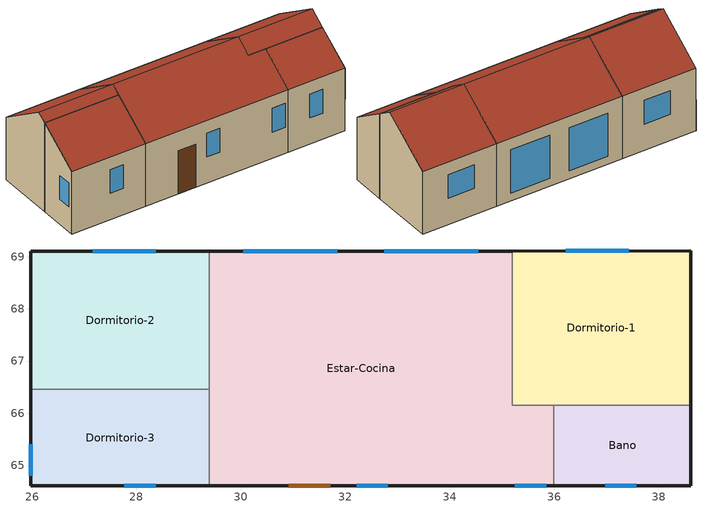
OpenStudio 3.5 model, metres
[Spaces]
Dormitorio-3
 floor ground: 29.39,66.46 29.39,64.61 25.97,64.61 25.97,66.46 z0
 wall outside: 25.97,64.61 29.39,64.61 z0:2.9; 25.97,66.46,4.13 25.97,66.46,0 25.97,64.61,0 25.97,64.61,2.9
 wall to Dormitorio-2: 29.39,66.46 25.97,66.46 z0:4.13
 wall to Estar-Cocina: 29.39,66.46,4.13 29.39,64.61,2.9 29.39,64.61,0 29.39,66.46,0
 window: 27.76,64.61 28.36,64.61 z1.22:2.32; 25.97,65.41 25.97,64.81 z1.17:2.27
 roof outside: 29.39,66.46,4.13 25.97,66.46,4.13 25.97,64.61,2.9 29.39,64.61,2.9
Estar-Cocina
 floor ground: 35.19,69.11 35.19,66.16 35.99,66.16 35.99,64.61 29.39,64.61 29.39,69.11 z0
 wall outside: 29.39,64.61 35.99,64.61 / 35.19,69.11 29.39,69.11 z0:2.9
 wall to Bano: 35.99,66.16,3.93 35.99,64.61,2.9 35.99,64.61,0 35.99,66.16,0
 wall to Dormitorio-2: 29.39,66.86,4.4 29.39,69.11,2.9 29.39,69.11,0 29.39,66.46,0 29.39,66.46,4.13
 wall to Dormitorio-1: 35.99,66.16 35.19,66.16 z0:3.93; 35.19,66.86,4.4 35.19,66.16,3.93 35.19,66.16,0 35.19,69.11,0 35.19,69.11,2.9
 window: 35.24,64.61 35.84,64.61 / 32.21,64.61 32.81,64.61 z1.22:2.32; 34.54,69.11 32.74,69.11 / 31.84,69.11 30.04,69.11 z0.37:2.37
 door: 30.91,64.61 31.71,64.61 z0:2
 roof outside: 29.39,66.86,4.4 29.39,64.61,2.9 35.99,64.61,2.9 35.99,66.16,3.93 35.19,66.16,3.93 35.19,66.86,4.4; 29.39,66.86,4.4 35.19,66.86,4.4 35.19,69.11,2.9 29.39,69.11,2.9
Bano
 floor ground: 38.61,66.16 38.61,64.61 35.99,64.61 35.99,66.16 z0
 wall outside: 35.99,64.61 38.61,64.61 z0:2.9; 38.61,66.16,3.93 38.61,64.61,2.9 38.61,64.61,0 38.61,66.16,0
 wall to Dormitorio-1: 38.61,66.16 35.99,66.16 z0:3.93
 window: 36.97,64.61 37.57,64.61 z1.22:2.32
 roof outside: 35.99,66.16,3.93 35.99,64.61,2.9 38.61,64.61,2.9 38.61,66.16,3.93
Dormitorio-1
 floor ground: 38.61,69.11 38.61,66.16 35.19,66.16 35.19,69.11 z0
 wall outside: 38.61,69.11 35.19,69.11 z0:2.9; 38.61,66.86,4.4 38.61,66.16,3.93 38.61,66.16,0 38.61,69.11,0 38.61,69.11,2.9
 window: 37.42,69.11 36.22,69.11 z1.22:2.32
 roof outside: 38.61,66.86,4.4 38.61,69.11,2.9 35.19,69.11,2.9 35.19,66.86,4.4; 38.61,66.86,4.4 35.19,66.86,4.4 35.19,66.16,3.93 38.61,66.16,3.93
Dormitorio-2
 floor ground: 29.39,69.11 29.39,66.46 25.97,66.46 25.97,69.11 z0
 wall outside: 29.39,69.11 25.97,69.11 z0:2.9; 25.97,66.86,4.4 25.97,69.11,2.9 25.97,69.11,0 25.97,66.46,0 25.97,66.46,4.13
 window: 28.36,69.11 27.16,69.11 z1.22:2.32
 roof outside: 29.39,66.86,4.4 29.39,69.11,2.9 25.97,69.11,2.9 25.97,66.86,4.4; 29.39,66.86,4.4 25.97,66.86,4.4 25.97,66.46,4.13 29.39,66.46,4.13
[Building]
Building 1: Space Type=189.1-2009 - Office - OpenOffice - CZ4-8; Default Construction Set=189.1-2009 - CZ5 - Office
[Site]
Site 1
[ClimateZones]
Climate Zone Institution Name 1=ASHRAE; Climate Zone Document Name 1=ANSI/ASHRAE Standard 169; Climate Zone Document Year 1=2006; Climate Zone Institution Name 2=CEC; Climate Zone Document Name 2=California Climate Zone Descriptions; Climate Zone Document Year 2=1995
[DefaultConstructionSet]
189.1-2009 - CZ5 - Office: Default Exterior Surface Constructions=Default Surface Constructions 13; Default Interior Surface Constructions=Default Surface Constructions 14; Default Ground Contact Surface Constructions=Default Surface Constructions 15; Default Exterior SubSurface Constructions=Default Sub Surface Constructions 9; Default Interior SubSurface Constructions=Default Sub Surface Constructions 10; Interior Partition Construction=Interior Partition
[DefaultSurfaceConstructions]
Name | Floor Construction | Wall Construction | Roof Ceiling Construction
Default Surface Constructions 13 | ExtSlabCarpet 4in ClimateZone 1-8 | ASHRAE 189.1-2009 ExtWall Mass ClimateZone 5 | ASHRAE 189.1-2009 ExtRoof IEAD ClimateZone 2-5
Default Surface Constructions 14 | Interior Floor | Interior Wall | Interior Ceiling
Default Surface Constructions 15 | ExtSlabCarpet 4in ClimateZone 1-8 | ExtSlabCarpet 4in ClimateZone 1-8 | ExtSlabCarpet 4in ClimateZone 1-8
[Construction]
ExtSlabCarpet 4in ClimateZone 1-8: MAT-CC05 4 HW CONCRETE, CP02 CARPET PAD
Interior Floor: F16 Acoustic tile, F05 Ceiling air space resistance, M11 100mm lightweight concrete
Interior Wall: G01a 19mm gypsum board, F04 Wall air space resistance, G01a 19mm gypsum board
Interior Ceiling: M11 100mm lightweight concrete, F05 Ceiling air space resistance, F16 Acoustic tile
Exterior Door: F08 Metal surface, I01 25mm insulation board
Interior Window: Clear 3mm
Interior Door; Interior Partition: G05 25mm wood
ASHRAE 189.1-2009 ExtRoof IEAD ClimateZone 2-5: Roof Membrane, Roof Insulation [21], Metal Decking
ASHRAE 189.1-2009 ExtWindow ClimateZone 4-5: Theoretical Glass [207]
ASHRAE 189.1-2009 ExtWall Mass ClimateZone 5: 1IN Stucco, 8IN Concrete HW, Wall Insulation [40], 1/2IN Gypsum
[Material] Thermal Absorptance=0.9
Name | Roughness | Thickness {m} | Conductivity {W/m-K} | Density {kg/m3} | Specific Heat {J/kg-K} | Solar Absorptance | Visible Absorptance
MAT-CC05 4 HW CONCRETE | Rough | 0.1016 | 1.311 | 2240 | 836.8 | 0.85 | 0.85
1IN Stucco | Smooth | 0.0253 | 0.6918 | 1858 | 837 | 0.92 | 0.92
8IN Concrete HW | MediumRough | 0.2033 | 1.7296 | 2243 | 837 | 0.65 | 0.65
1/2IN Gypsum | Smooth | 0.0127 | 0.16 | 784.9 | 830 | 0.4 | 0.4
Roof Membrane | VeryRough | 0.0095 | 0.16 | 1121.29 | 1460 | 0.7 | 0.7
Metal Decking | MediumSmooth | 0.0015 | 45.006 | 7680 | 418.4 | 0.6 | 0.6
F16 Acoustic tile | MediumSmooth | 0.0191 | 0.06 | 368 | 590 | 0.3 | 0.3
M11 100mm lightweight concrete | MediumRough | 0.1016 | 0.53 | 1280 | 840 | 0.5 | 0.5
G01a 19mm gypsum board | MediumSmooth | 0.019 | 0.16 | 800 | 1090 | 0.4 | 0.4
F08 Metal surface | Smooth | 0.0008 | 45.28 | 7824 | 500 | 0.7 | 0.7
I01 25mm insulation board | MediumRough | 0.0254 | 0.03 | 43 | 1210 | 0.6 | 0.6
G05 25mm wood | MediumSmooth | 0.0254 | 0.15 | 608 | 1630 | 0.5 | 0.5
Roof Insulation [21] | MediumRough | 0.2105 | 0.049 | 265 | 836.8 | 0.7 | 0.7
Wall Insulation [40] | MediumRough | 0.0794 | 0.0432 | 91 | 837 | 0.5 | 0.5
[Material:NoMass]
CP02 CARPET PAD: Roughness=Smooth; Thermal Resistance {m2-K/W}=0.1; Thermal Absorptance=0.9; Solar Absorptance=0.8; Visible Absorptance=0.8
[Material:AirGap]
Name | Thermal Resistance {m2-K/W}
F05 Ceiling air space resistance | 0.18
F04 Wall air space resistance | 0.15
[DefaultSubSurfaceConstructions]
Name | Fixed Window Construction | Operable Window Construction | Door Construction | Tubular Daylight Dome Construction | Tubular Daylight Diffuser Construction
Default Sub Surface Constructions 9 | ASHRAE 189.1-2009 ExtWindow ClimateZone 4-5 | ASHRAE 189.1-2009 ExtWindow ClimateZone 4-5 | Exterior Door | Interior Window | Interior Window
Default Sub Surface Constructions 10 | Interior Window | Interior Window | Interior Door
[WindowMaterial:Glazing] Optical Data Type=SpectralAverage; Thickness {m}=0.003; Back Side Solar Reflectance at Normal Incidence=0; Back Side Visible Reflectance at Normal Incidence=0; Infrared Transmittance at Normal Incidence=0; Dirt Correction Factor for Solar and Visible Transmittance=1; Solar Diffusing=No
Name | Solar Transmittance at Normal Incidence | Front Side Solar Reflectance at Normal Incidence | Visible Transmittance at Normal Incidence | Front Side Visible Reflectance at Normal Incidence | Front Side Infrared Hemispherical Emissivity | Back Side Infrared Hemispherical Emissivity | Conductivity {W/m-K}
Clear 3mm | 0.837 | 0.075 | 0.898 | 0.081 | 0.84 | 0.84 | 0.9
Theoretical Glass [207] | 0.3311 | 0.6189 | 0.44 | 0.51 | 0.9 | 0.9 | 0.0133
[WindowMaterial:Blind]
Window Material Blind 1: Slat Width {m}=0.025; Slat Separation {m}=0.01875; Front Side Slat Beam Solar Reflectance=0.5; Back Side Slat Beam Solar Reflectance=0.5; Front Side Slat Diffuse Solar Reflectance=0.5; Back Side Slat Diffuse Solar Reflectance=0.5; Slat Beam Visible Transmittance=0
[SpaceType]
189.1-2009 - Office - OpenOffice - CZ4-8: Default Schedule Set=189.1-2009 - Office - OpenOffice - CZ4-8 Schedule Set; Design Specification Outdoor Air Object=189.1-2009 - Office - OpenOffice - CZ4-8 Ventilation; Standards Building Type=Office; Standards Space Type=OpenOffice
[DefaultScheduleSet]
189.1-2009 - Office - OpenOffice - CZ4-8 Schedule Set: Number of People Schedule=Office Work Occ; People Activity Level Schedule=Office Activity; Lighting Schedule=Office Bldg Light; Electric Equipment Schedule=Office Bldg Equip; Infiltration Schedule=Office Infil Quarter On
[Lights:Definition]
189.1-2009 - Office - OpenOffice - CZ4-8 Lights Definition: Design Level Calculation Method=Watts/Area; Watts per Space Floor Area {W/m2}=10.6563
[Lights]
189.1-2009 - Office - OpenOffice - CZ4-8 Lights: Lights Definition=189.1-2009 - Office - OpenOffice - CZ4-8 Lights Definition; Space or SpaceType=189.1-2009 - Office - OpenOffice - CZ4-8
[DesignSpecification:OutdoorAir]
189.1-2009 - Office - OpenOffice - CZ4-8 Ventilation: Outdoor Air Method=Sum; Outdoor Air Flow per Person {m3/s-person}=0.00943895
[People:Definition]
189.1-2009 - Office - OpenOffice - CZ4-8 People Definition: Number of People Calculation Method=People/Area; People per Space Floor Area {person/m2}=0.0565105; Fraction Radiant=0.3
[People]
189.1-2009 - Office - OpenOffice - CZ4-8 People: People Definition=189.1-2009 - Office - OpenOffice - CZ4-8 People Definition; Space or SpaceType=189.1-2009 - Office - OpenOffice - CZ4-8
[SpaceInfiltration:DesignFlowRate]
189.1-2009 - Office - OpenOffice - CZ4-8 Infiltration: Space or SpaceType=189.1-2009 - Office - OpenOffice - CZ4-8; Design Flow Rate Calculation Method=Flow/ExteriorArea; Flow per Exterior Surface Area {m3/s-m2}=0.000226568
[ElectricEquipment:Definition]
189.1-2009 - Office - OpenOffice - CZ4-8 Electric Equipment Definition: Design Level Calculation Method=Watts/Area; Watts per Space Floor Area {W/m2}=7.64238
[ElectricEquipment]
189.1-2009 - Office - OpenOffice - CZ4-8 Electric Equipment: Electric Equipment Definition=189.1-2009 - Office - OpenOffice - CZ4-8 Electric Equipment Definition; Space or SpaceType=189.1-2009 - Office - OpenOffice - CZ4-8
[ShadingControl]
Shading Control 1: Shading Type=InteriorBlind; Shading Device Material=Window Material Blind 1; Multiple Surface Control Type=Sequential
[BuildingStory]
Building Story 1: Nominal Z Coordinate {m}=0; Nominal Floor to Floor Height {m}=2.9
[Space] Building Story=Building Story 1
Name | Thermal Zone
Dormitorio-3 | Thermal Zone: Dormitorio-3
Estar-Cocina | Thermal Zone: Estar-Cocina
Bano | Thermal Zone: Bano
Dormitorio-1 | Thermal Zone: Dormitorio-1
Dormitorio-2 | Thermal Zone: Dormitorio-2
[ThermalZone] Use Ideal Air Loads=No
Thermal Zone: Dormitorio-3; Thermal Zone: Dormitorio-1; Thermal Zone: Estar-Cocina; Thermal Zone: Bano; Thermal Zone: Dormitorio-2
[Sizing:Zone] Zone Cooling Design Supply Air Temperature Input Method=SupplyAirTemperature; Zone Cooling Design Supply Air Temperature {C}=14; Zone Cooling Design Supply Air Temperature Difference {deltaC}=11.11; Zone Heating Design Supply Air Temperature Input Method=SupplyAirTemperature; Zone Heating Design Supply Air Temperature {C}=40; Zone Heating Design Supply Air Temperature Difference {deltaC}=11.11; Zone Cooling Design Supply Air Humidity Ratio {kg-H2O/kg-air}=0.0085; Zone Heating Design Supply Air Humidity Ratio {kg-H2O/kg-air}=0.008; Cooling Design Air Flow Method=DesignDay; Heating Design Air Flow Method=DesignDay; Account for Dedicated Outdoor Air System=No; Dedicated Outdoor Air System Control Strategy=NeutralSupplyAir; Dedicated Outdoor Air Low Setpoint Temperature for Design {C}=autosize; Dedicated Outdoor Air High Setpoint Temperature for Design {C}=autosize; Zone Load Sizing Method=Sensible Load Only No Latent Load; Zone Latent Cooling Design Supply Air Humidity Ratio Input Method=HumidityRatioDifference; Zone Cooling Design Supply Air Humidity Ratio Difference {kgWater/kgDryAir}=0.005; Zone Latent Heating Design Supply Air Humidity Ratio Input Method=HumidityRatioDifference; Zone Humidification Design Supply Air Humidity Ratio Difference {kgWater/kgDryAir}=0.005
Thermal Zone: Dormitorio-3; Thermal Zone: Dormitorio-1; Thermal Zone: Estar-Cocina; Thermal Zone: Bano; Thermal Zone: Dormitorio-2
[Schedule:Ruleset]
Name | Default Day Schedule | Summer Design Day Schedule | Winter Design Day Schedule
Office Bldg Light | Office Bldg Light Default Schedule | Office Bldg Light Summer Design Day | Office Bldg Light Winter Design Day
Office Activity | Office Activity Default Schedule | Office Activity Summer Design Day | Office Activity Winter Design Day
Office Infil Quarter On | Office Infil Quarter On Default Schedule | Office Infil Quarter On Summer Design Day | Office Infil Quarter On Winter Design Day
Office Bldg Equip | Office Bldg Equip Default Schedule | Office Bldg Equip Summer Design Day | Office Bldg Equip Winter Design Day
Office Work Occ | Office Bldg Occ Default Schedule | Office Bldg Occ Summer Design Day | Office Bldg Occ Winter Design Day
[Schedule:Day]
Office Bldg Light Default Schedule: 5, 0, 0.05, 7, 0, 0.1, 8, 0, 0.3, 17, 0, 0.9, 18, 0, 0.7, 20, 0, 0.5, 22, 0, 0.3, 23, 0, 0.1, 24, 0, 0.05
Office Bldg Light Summer Design Day; Office Infil Quarter On Rule 1 Day Schedule; Office Bldg Equip Summer Design Day: 24, 0, 1
Office Bldg Light Winter Design Day; Office Bldg Equip Winter Design Day; Office Bldg Occ Winter Design Day; Office Bldg Occ Rule 1 Day Schedule: 24, 0, 0
Office Bldg Light Rule 1 Day Schedule: 24, 0, 0.05
Office Bldg Light Rule 2 Day Schedule: 6, 0, 0.05, 8, 0, 0.1, 14, 0, 0.5, 17, 0, 0.15, 24, 0, 0.05
Office Activity Default Schedule; Office Activity Summer Design Day; Office Activity Winter Design Day: 24, 0, 132
Office Infil Quarter On Default Schedule; Office Infil Quarter On Summer Design Day: 6, 0, 1, 22, 0, 0.25, 24, 0, 1
Office Infil Quarter On Winter Design Day; Office Infil Quarter On Rule 2 Day Schedule: 6, 0, 1, 18, 0, 0.25, 24, 0, 1
Office Bldg Equip Default Schedule: 8, 0, 0.4, 12, 0, 0.9, 13, 0, 0.8, 17, 0, 0.9, 18, 0, 0.8, 20, 0, 0.6, 22, 0, 0.5, 24, 0, 0.4
Office Bldg Equip Rule 1 Day Schedule: 24, 0, 0.3
Office Bldg Equip Rule 2 Day Schedule: 6, 0, 0.3, 8, 0, 0.4, 14, 0, 0.5, 17, 0, 0.35, 24, 0, 0.3
Office Bldg Occ Default Schedule: 6, 0, 0, 7, 0, 0.1, 8, 0, 0.2, 12, 0, 0.85, 13, 0, 0.5, 17, 0, 0.85, 18, 0, 0.7, 20, 0, 0.4, 22, 0, 0.1, 24, 0, 0.05
Office Bldg Occ Summer Design Day: 6, 0, 0, 22, 0, 1, 24, 0, 0.05
Office Bldg Occ Rule 2 Day Schedule: 6, 0, 0, 8, 0, 0.1, 14, 0, 0.4, 17, 0, 0.1, 24, 0, 0
[Schedule:Rule] Apply Monday=No; Apply Tuesday=No; Apply Wednesday=No; Apply Thursday=No; Apply Friday=No; Date Specification Type=DateRange; Start Month=1; Start Day=1; End Month=12; End Day=31
Name | Schedule Ruleset | Rule Order | Day Schedule | Apply Sunday | Apply Saturday
Office Bldg Light Rule 1 | Office Bldg Light | 0 | Office Bldg Light Rule 1 Day Schedule | Yes | No
Office Bldg Light Rule 2 | Office Bldg Light | 1 | Office Bldg Light Rule 2 Day Schedule | No | Yes
Office Infil Quarter On Rule 1 | Office Infil Quarter On | 0 | Office Infil Quarter On Rule 1 Day Schedule | Yes | No
Office Infil Quarter On Rule 2 | Office Infil Quarter On | 1 | Office Infil Quarter On Rule 2 Day Schedule | No | Yes
Office Bldg Equip Rule 1 | Office Bldg Equip | 0 | Office Bldg Equip Rule 1 Day Schedule | Yes | No
Office Bldg Equip Rule 2 | Office Bldg Equip | 1 | Office Bldg Equip Rule 2 Day Schedule | No | Yes
Office Work Occ Rule 1 | Office Work Occ | 0 | Office Bldg Occ Rule 1 Day Schedule | Yes | No
Office Work Occ Rule 2 | Office Work Occ | 1 | Office Bldg Occ Rule 2 Day Schedule | No | Yes
